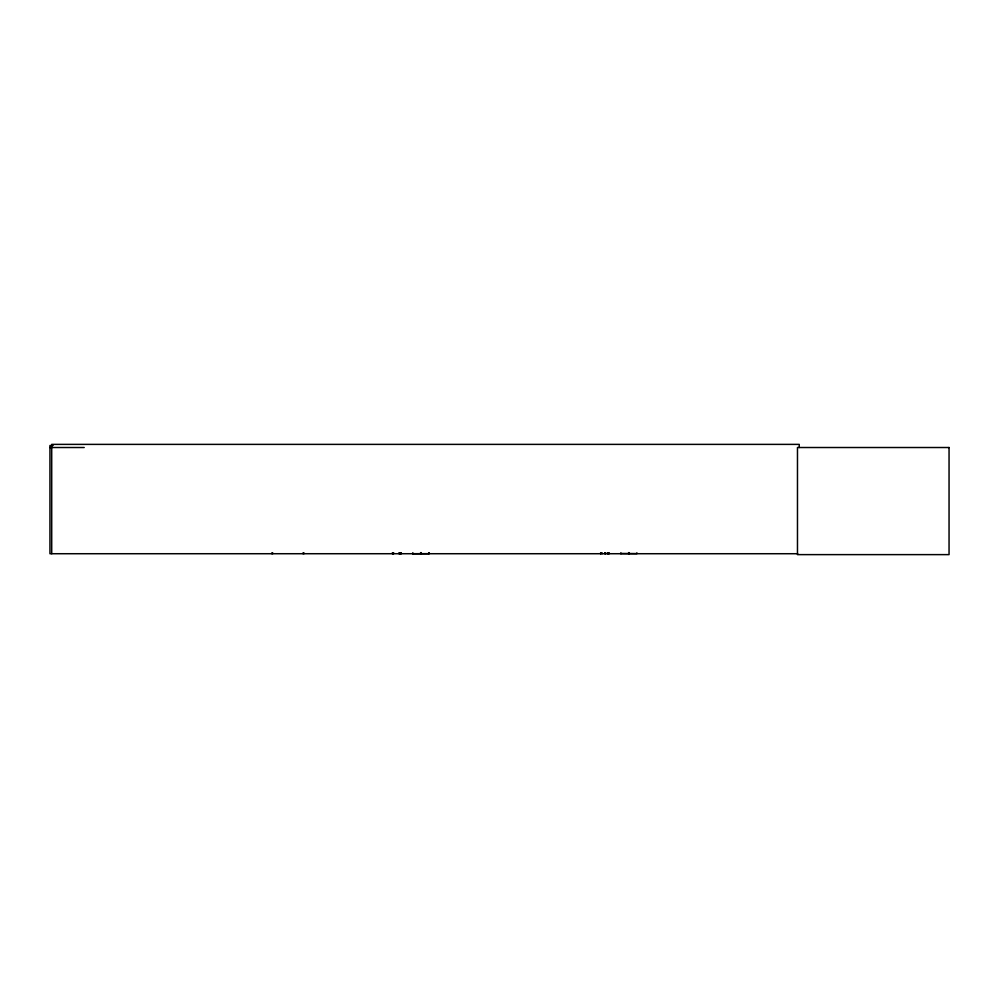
<?xml version="1.0" encoding="UTF-8"?>
<svg xmlns="http://www.w3.org/2000/svg" width="999" height="999" viewBox="0 0 999 999"><rect width="100%" height="100%" fill="white"/><g stroke="black" fill="none" stroke-linecap="round" stroke-linejoin="round"><path stroke-width="1.5" d="M412.799 553.721L412.799 552.834L412.912 553.721L428.983 553.683L428.971 552.834L428.983 553.683M53.072 445.504L49.95 445.504L49.95 553.721L797.677 553.721M49.95 447.515L84.216 447.515M620.841 553.496L636.912 553.608L636.912 552.834M799.237 447.515L799.237 444.38L51.711 444.38L51.711 553.721M629.158 552.609L629.158 553.721M628.596 552.609L628.596 553.721M620.841 552.834L620.841 553.721M609.103 552.834L609.103 553.721M608.753 552.834L608.753 553.721M608.104 552.834L608.104 553.721M607.554 552.834L607.554 553.721M605.694 552.834L605.694 553.721M605.244 552.834L605.332 553.721M604.745 552.834L604.745 553.721M602.16 552.834L602.16 553.721M600.961 552.834L600.961 553.721M600.611 552.834L600.611 553.721M420.567 552.609L420.654 553.721M401.049 552.834L401.049 553.721M400.924 552.834L400.924 553.721M400.587 552.834L400.587 553.721M400.012 552.834L400.012 553.721M399.925 552.834L399.862 553.721M399.375 552.834L399.375 553.721M399.088 552.834L399.088 553.721M393.631 552.834L393.631 553.721M393.406 552.834L393.406 553.721M392.532 552.834L392.532 553.721M392.432 552.834L392.432 553.721M303.946 552.834L303.946 553.721M303.047 552.834L303.047 553.721M272.702 552.834L272.702 553.721M271.815 552.834L271.815 553.721M949.05 447.515L797.477 447.515L797.477 554.62L949.05 554.62L949.05 447.515M421.203 553.721L421.203 552.609L421.128 553.721"/></g></svg>
